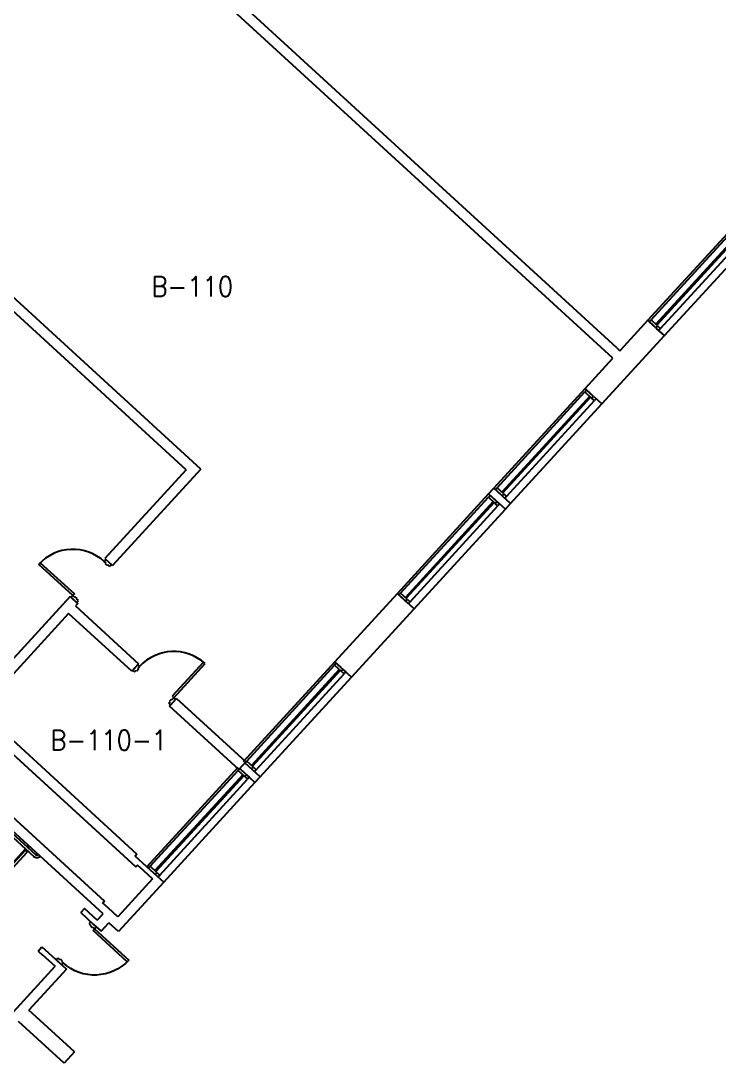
# Model space of a CAD drawing. Header units: inches. Extents: x -2 to 15026, y -1056 to 7065.
# Drawn here: x 2648 to 3191, y 1047 to 1857 of the extents above; entities that cross this region are included whole.
import ezdxf
from ezdxf.enums import TextEntityAlignment as Align

# ---------------------------------------------------------------- set-up
doc = ezdxf.new("R2010")
doc.units = ezdxf.units.IN
doc.header["$LTSCALE"] = 48
doc.header["$MEASUREMENT"] = 0
doc.linetypes.add('HIDDEN', pattern=[0.375, 0.25, -0.125])
doc.layers.get('0').update_dxf_attribs({"linetype": 'CONTINUOUS'})
for name, color, linetype in [('A-DOOR', 5, 'CONTINUOUS'), ('A-FLOR-STRS', 4, 'CONTINUOUS'), ('A-GLAZ', 1, 'CONTINUOUS'), ('A-GLAZ-DETL', 5, 'CONTINUOUS'), ('A-WALL', 7, 'CONTINUOUS'), ('A-WALL-SILL', 3, 'CONTINUOUS'), ('SP-RMNO', 7, 'CONTINUOUS'), ('SP-ROOM', 7, 'CONTINUOUS')]:
    doc.layers.add(name, color=color, linetype=linetype)
doc.styles.add('ROMANS', font='ROMANS', dxfattribs={"width": 0.78})

# ---------------------------------------------------------------- blocks, each defined once
blk = doc.blocks.new('FMGRM1')
at = {"style": 'ROMANS', "width": 0.9}
for tag, p in [('DATA1', (0, -0.2836)), ('DATA2', (0, -0.443)), ('DATA3', (0, -0.6024)), ('DATA4', (0, -0.7618)), ('DATA5', (0, -0.9213))]:
    blk.add_attdef(tag, text='', height=0.1172, dxfattribs=at).set_placement(p, align=Align.CENTER)
at = {"layer": 'SP-RMNO', "style": 'ROMANS', "width": 0.9}
blk.add_attdef('RMNUMB', text='', height=0.16, dxfattribs=at).set_placement((0, 0), align=Align.MIDDLE)

msp = doc.modelspace()

# ---------------------------------------------------------------- linework, layer by layer
at = {"layer": 'A-DOOR', "linetype": 'Continuous'}
for p, q in [((2662.4, 1434.75), (2663.58, 1436.04)), ((2688.94, 1410.43), (2662.4, 1434.75)), ((2663.58, 1436.04), (2690.13, 1411.72)), ((2713.26, 1436.97), (2714.62, 1438.44)), ((2714.69, 1435.66), (2713.26, 1436.97)), ((2714.27, 1435.2), (2714.69, 1435.66)), ((2715.65, 1433.93), (2714.27, 1435.2)), ((2714.62, 1438.44), (2718.85, 1434.56)), ((2716.08, 1434.39), (2715.65, 1433.93)), ((2717.5, 1433.09), (2716.08, 1434.39)), ((2718.85, 1434.56), (2717.5, 1433.09)), ((2688.94, 1410.43), (2687.59, 1408.95)), ((2690.13, 1411.72), (2688.94, 1410.43)), ((2690.37, 1409.12), (2688.94, 1410.43)), ((2690.79, 1409.58), (2690.37, 1409.12)), ((2692.18, 1408.31), (2690.79, 1409.58)), ((2687.59, 1408.95), (2691.83, 1405.07)), ((2691.75, 1407.85), (2692.18, 1408.31)), ((2693.18, 1406.54), (2691.75, 1407.85)), ((2691.83, 1405.07), (2693.18, 1406.54)), ((2739.24, 1356.71), (2735.36, 1352.47)), ((2738.6, 1352.13), (2739.87, 1353.51)), ((2740.71, 1355.36), (2739.24, 1356.71)), ((2739.41, 1353.93), (2740.71, 1355.36)), ((2739.87, 1353.51), (2739.41, 1353.93)), ((2790.29, 1358.76), (2765.97, 1332.22)), ((2767.26, 1331.04), (2791.58, 1357.58)), ((2791.58, 1357.58), (2790.29, 1358.76)), ((2735.36, 1352.47), (2736.83, 1351.12)), ((2736.83, 1351.12), (2738.14, 1352.55)), ((2738.14, 1352.55), (2738.6, 1352.13)), ((2764.22, 1328.65), (2765.49, 1330.03)), ((2764.68, 1328.23), (2764.22, 1328.65)), ((2768.73, 1329.69), (2764.85, 1325.45)), ((2765.49, 1330.03), (2765.95, 1329.61)), ((2765.95, 1329.61), (2767.26, 1331.04)), ((2765.97, 1332.22), (2767.26, 1331.04)), ((2767.26, 1331.04), (2768.73, 1329.69)), ((2763.37, 1326.8), (2764.68, 1328.23)), ((2764.85, 1325.45), (2763.37, 1326.8)), ((2702.84, 1156.94), (2701.49, 1155.47)), ((2701.49, 1155.47), (2702.92, 1154.16)), ((2702.92, 1154.16), (2702.5, 1153.7)), ((2702.5, 1153.7), (2703.88, 1152.43)), ((2707.08, 1153.06), (2702.84, 1156.94)), ((2703.88, 1152.43), (2704.3, 1152.89)), ((2704.3, 1152.89), (2705.73, 1151.58)), ((2704.55, 1150.29), (2705.73, 1151.58)), ((2731.09, 1125.97), (2704.55, 1150.29)), ((2705.73, 1151.58), (2707.08, 1153.06)), ((2705.73, 1151.58), (2732.27, 1127.26)), ((2675.82, 1127.45), (2677.17, 1128.92)), ((2680.06, 1123.57), (2675.82, 1127.45)), ((2677.17, 1128.92), (2678.6, 1127.62)), ((2678.6, 1127.62), (2679.02, 1128.08)), ((2679.02, 1128.08), (2680.4, 1126.81)), ((2680.4, 1126.81), (2679.98, 1126.35)), ((2679.98, 1126.35), (2681.41, 1125.04)), ((2732.27, 1127.26), (2731.09, 1125.97)), ((2681.41, 1125.04), (2680.06, 1123.57))]:
    msp.add_line(p, q, dxfattribs=at)
for centre, end_param in [((2688.94, 1410.43), 1.61443), ((2767.26, 1331.04), 1.614429)]:
    msp.add_ellipse(centre, major_axis=(25.46, 25.46), ratio=1, start_param=0.043633, end_param=end_param, dxfattribs=at)
at = {"layer": 'A-DOOR', "linetype": 'Continuous', "extrusion": (0, 0, -1)}
msp.add_ellipse((2705.73, 1151.58), major_axis=(25.46, 25.46), ratio=1, start_param=1.527163, end_param=3.097959, dxfattribs=at)
at = {"layer": 'A-FLOR-STRS', "linetype": 'Continuous'}
for p, q in [((2616.86, 1245.9), (2658.42, 1207.82)), ((2618.98, 1246.67), (2659.77, 1209.29)), ((2653.5, 1215.04), (2654.52, 1216.14)), ((2614.66, 1172.64), (2652.15, 1213.56)), ((2616.71, 1174.15), (2651.53, 1212.15)), ((2618.19, 1172.8), (2653.01, 1210.79))]:
    msp.add_line(p, q, dxfattribs=at)
at = {"layer": 'A-FLOR-STRS', "linetype": 'HIDDEN'}
for p, q in [((2654.24, 1214.36), (2655.25, 1215.47)), ((2652.48, 1212.45), (2652.89, 1212.89))]:
    msp.add_line(p, q, dxfattribs=at)
at = {"layer": 'A-FLOR-STRS', "linetype": 'Continuous'}
for centre, radius, start, end in [((2652.27, 1211.47), 1, 317.49698, 137.50306), ((2660.78, 1210.4), 3.5, 227.4986, 317.5), ((2660.78, 1210.4), 1.5, 227.4986, 317.5)]:
    msp.add_arc(centre, radius, start, end, dxfattribs=at)
at = {"layer": 'A-GLAZ', "linetype": 'Continuous'}
for p, q in [((3138.14, 1624.77), (3206.37, 1699.23)), ((3210.06, 1695.86), (3141.82, 1621.39)), ((3210.8, 1695.18), (3142.56, 1620.71)), ((3145.51, 1618.01), (3213.74, 1692.48)), ((3018.56, 1494.27), (3086.79, 1568.74)), ((3090.48, 1565.36), (3022.24, 1490.89)), ((3091.22, 1564.68), (3022.98, 1490.22)), ((3025.93, 1487.51), (3094.17, 1561.98)), ((2943.57, 1412.43), (3011.8, 1486.9)), ((3015.49, 1483.52), (2947.25, 1409.05)), ((3016.23, 1482.84), (2947.99, 1408.38)), ((2950.94, 1405.68), (3019.17, 1480.14)), ((2823.99, 1281.93), (2892.22, 1356.4)), ((2895.91, 1353.02), (2827.67, 1278.56)), ((2896.65, 1352.35), (2828.41, 1277.88)), ((2831.36, 1275.18), (2899.6, 1349.64)), ((2749, 1200.1), (2817.23, 1274.56)), ((2820.92, 1271.18), (2752.68, 1196.72)), ((2821.66, 1270.51), (2753.42, 1196.04)), ((2756.37, 1193.34), (2824.6, 1267.81))]:
    msp.add_line(p, q, dxfattribs=at)
at = {"layer": 'A-GLAZ-DETL', "linetype": 'Continuous'}
for p, q in [((3138.14, 1624.77), (3136.79, 1623.29)), ((3138.14, 1624.77), (3136.79, 1623.29)), ((3136.79, 1623.29), (3141.95, 1618.56)), ((3136.79, 1623.29), (3141.95, 1618.56)), ((3143.3, 1620.04), (3138.14, 1624.77)), ((3143.3, 1620.04), (3138.14, 1624.77)), ((3141.95, 1618.56), (3143.3, 1620.04)), ((3141.95, 1618.56), (3143.3, 1620.04)), ((3141.95, 1618.56), (3143.3, 1620.04)), ((3141.95, 1618.56), (3143.3, 1620.04)), ((3143.3, 1620.04), (3145.51, 1618.01)), ((3143.3, 1620.04), (3145.51, 1618.01)), ((3144.16, 1616.54), (3141.95, 1618.56)), ((3144.16, 1616.54), (3141.95, 1618.56)), ((3145.51, 1618.01), (3144.16, 1616.54)), ((3145.51, 1618.01), (3144.16, 1616.54)), ((3088.14, 1570.21), (3086.79, 1568.74)), ((3086.79, 1568.74), (3091.95, 1564.01)), ((3093.3, 1565.48), (3088.14, 1570.21)), ((3091.95, 1564.01), (3093.3, 1565.48)), ((3091.95, 1564.01), (3093.3, 1565.48)), ((3094.17, 1561.98), (3091.95, 1564.01)), ((3093.3, 1565.48), (3095.52, 1563.45)), ((3095.52, 1563.45), (3094.17, 1561.98)), ((3018.56, 1494.27), (3017.21, 1492.8)), ((3017.21, 1492.8), (3022.37, 1488.07)), ((3023.72, 1489.54), (3018.56, 1494.27)), ((3013.15, 1488.37), (3011.8, 1486.9)), ((3011.8, 1486.9), (3016.96, 1482.17)), ((3018.31, 1483.64), (3013.15, 1488.37)), ((3016.96, 1482.17), (3018.31, 1483.64)), ((3016.96, 1482.17), (3018.31, 1483.64)), ((3018.31, 1483.64), (3020.53, 1481.62)), ((3022.37, 1488.07), (3023.72, 1489.54)), ((3022.37, 1488.07), (3023.72, 1489.54)), ((3024.58, 1486.04), (3022.37, 1488.07)), ((3023.72, 1489.54), (3025.93, 1487.51)), ((3025.93, 1487.51), (3024.58, 1486.04)), ((3019.17, 1480.14), (3016.96, 1482.17)), ((3020.53, 1481.62), (3019.17, 1480.14)), ((2943.57, 1412.43), (2942.22, 1410.96)), ((2943.57, 1412.43), (2942.22, 1410.96)), ((2942.22, 1410.96), (2947.38, 1406.23)), ((2942.22, 1410.96), (2947.38, 1406.23)), ((2948.73, 1407.7), (2943.57, 1412.43)), ((2948.73, 1407.7), (2943.57, 1412.43)), ((2947.38, 1406.23), (2948.73, 1407.7)), ((2947.38, 1406.23), (2948.73, 1407.7)), ((2947.38, 1406.23), (2948.73, 1407.7)), ((2947.38, 1406.23), (2948.73, 1407.7)), ((2949.59, 1404.2), (2947.38, 1406.23)), ((2949.59, 1404.2), (2947.38, 1406.23)), ((2948.73, 1407.7), (2950.94, 1405.68)), ((2948.73, 1407.7), (2950.94, 1405.68)), ((2950.94, 1405.68), (2949.59, 1404.2)), ((2950.94, 1405.68), (2949.59, 1404.2)), ((2893.57, 1357.87), (2892.22, 1356.4)), ((2892.22, 1356.4), (2897.38, 1351.67)), ((2898.73, 1353.14), (2893.57, 1357.87)), ((2897.38, 1351.67), (2898.73, 1353.14)), ((2897.38, 1351.67), (2898.73, 1353.14)), ((2898.73, 1353.14), (2900.95, 1351.12)), ((2899.6, 1349.64), (2897.38, 1351.67)), ((2900.95, 1351.12), (2899.6, 1349.64)), ((2823.99, 1281.93), (2822.64, 1280.46)), ((2829.15, 1277.21), (2823.99, 1281.93)), ((2818.58, 1276.04), (2817.23, 1274.56)), ((2817.23, 1274.56), (2822.39, 1269.83)), ((2823.74, 1271.31), (2818.58, 1276.04)), ((2827.8, 1275.73), (2829.15, 1277.21)), ((2827.8, 1275.73), (2829.15, 1277.21)), ((2829.15, 1277.21), (2831.36, 1275.18)), ((2831.36, 1275.18), (2830.01, 1273.7)), ((2822.39, 1269.83), (2823.74, 1271.31)), ((2822.39, 1269.83), (2823.74, 1271.31)), ((2824.6, 1267.81), (2822.39, 1269.83)), ((2823.74, 1271.31), (2825.96, 1269.28)), ((2825.96, 1269.28), (2824.6, 1267.81)), ((2749, 1200.1), (2747.65, 1198.62)), ((2749, 1200.1), (2747.65, 1198.62)), ((2754.16, 1195.37), (2749, 1200.1)), ((2754.16, 1195.37), (2749, 1200.1)), ((2752.81, 1193.89), (2754.16, 1195.37)), ((2752.81, 1193.89), (2754.16, 1195.37)), ((2752.81, 1193.89), (2754.16, 1195.37)), ((2752.81, 1193.89), (2754.16, 1195.37)), ((2755.02, 1191.87), (2752.81, 1193.89)), ((2755.02, 1191.87), (2752.81, 1193.89)), ((2754.16, 1195.37), (2756.37, 1193.34)), ((2754.16, 1195.37), (2756.37, 1193.34)), ((2756.37, 1193.34), (2755.02, 1191.87)), ((2756.37, 1193.34), (2755.02, 1191.87))]:
    msp.add_line(p, q, dxfattribs=at)
at = {"layer": 'A-WALL', "linetype": 'Continuous'}
for p, q in [((3111.48, 1603.08), (2650.68, 2025.32)), ((3108.56, 1594.9), (2645.28, 2019.42)), ((2777.01, 1508.2), (2458.87, 1799.72)), ((2788.31, 1508.69), (2464.28, 1805.61)), ((3114.65, 1601.54), (3135.59, 1624.39)), ((3135.59, 1624.39), (3140.47, 1619.92)), ((3099.94, 1559.4), (3148.58, 1612.48)), ((3148.58, 1612.48), (3142.68, 1617.89)), ((3111.48, 1603.08), (3113.73, 1601.02)), ((3113.73, 1601.02), (3113.96, 1600.79)), ((3113.96, 1600.79), (3114.65, 1601.54)), ((3086.95, 1571.31), (3108.56, 1594.9)), ((3091.83, 1566.83), (3086.95, 1571.31)), ((3094.04, 1564.81), (3099.94, 1559.4)), ((2777.01, 1508.2), (2713.79, 1439.21)), ((2788.31, 1508.69), (2719.68, 1433.8)), ((3011.96, 1489.47), (3016.01, 1493.89)), ((3029, 1481.99), (3016.01, 1493.89)), ((3011.96, 1489.47), (3024.95, 1477.56)), ((3024.95, 1477.56), (3029, 1481.99)), ((2713.79, 1439.21), (2719.68, 1433.8)), ((2686.76, 1409.71), (2610.76, 1326.77)), ((2610.76, 1326.77), (2686.76, 1409.71)), ((2686.76, 1409.71), (2692.66, 1404.31)), ((2686.76, 1409.71), (2692.66, 1404.31)), ((2892.38, 1358.97), (2941.02, 1412.06)), ((2892.38, 1358.97), (2941.02, 1412.06)), ((2941.02, 1412.06), (2945.9, 1407.58)), ((2954.01, 1400.15), (2942.22, 1410.96)), ((2692.66, 1404.31), (2690.97, 1402.47)), ((2692.66, 1404.31), (2690.97, 1402.47)), ((2690.97, 1402.47), (2740, 1357.54)), ((2690.97, 1402.47), (2740, 1357.54)), ((2737.69, 1199.6), (2519.46, 1399.58)), ((2685.57, 1396.57), (2616.66, 1321.37)), ((2685.57, 1396.57), (2616.66, 1321.37)), ((2734.6, 1351.64), (2685.57, 1396.57)), ((2734.6, 1351.64), (2685.57, 1396.57)), ((2905.37, 1347.06), (2954.01, 1400.15)), ((2713.37, 1173.06), (2495.14, 1373.04)), ((2495.14, 1373.04), (2713.37, 1173.06)), ((2734.6, 1351.64), (2740, 1357.54)), ((2740, 1357.54), (2734.6, 1351.64)), ((2897.26, 1354.5), (2892.38, 1358.97)), ((2893.57, 1357.87), (2905.37, 1347.06)), ((2712.39, 1163.11), (2527.34, 1332.68)), ((2712.39, 1163.11), (2527.34, 1332.68)), ((2764.09, 1324.62), (2769.49, 1330.52)), ((2764.09, 1324.62), (2769.49, 1330.52)), ((2823.31, 1281.2), (2769.49, 1330.52)), ((2769.49, 1330.52), (2823.31, 1281.2)), ((2605.35, 1320.87), (2737.69, 1199.6)), ((2738.68, 1209.56), (2616.66, 1321.37)), ((2817.91, 1275.3), (2764.09, 1324.62)), ((2817.91, 1275.3), (2764.09, 1324.62)), ((2823.31, 1281.2), (2817.91, 1275.3)), ((2834.43, 1269.65), (2822.64, 1280.46)), ((2830.38, 1265.23), (2818.58, 1276.04)), ((2830.38, 1265.23), (2834.43, 1269.65)), ((2738.68, 1209.56), (2737.32, 1208.08)), ((2737.32, 1208.08), (2738.68, 1209.56)), ((2746.45, 1199.72), (2737.32, 1208.08)), ((2746.47, 1199.74), (2737.32, 1208.08)), ((2739.05, 1201.08), (2737.69, 1199.6)), ((2737.69, 1199.6), (2739.05, 1201.08)), ((2743.75, 1196.77), (2739.05, 1201.08)), ((2739.05, 1201.08), (2743.75, 1196.77)), ((2746.45, 1199.72), (2759.44, 1187.81)), ((2743.75, 1196.77), (2750.84, 1190.27)), ((2750.84, 1190.27), (2723.82, 1160.78)), ((2759.44, 1187.81), (2724.31, 1149.47)), ((2697.88, 1167.25), (2695.01, 1164.12)), ((2707.83, 1158.13), (2697.88, 1167.25)), ((2713.37, 1173.06), (2712.02, 1171.59)), ((2713.37, 1173.06), (2712.02, 1171.59)), ((2716.45, 1167.53), (2712.02, 1171.59)), ((2712.02, 1171.59), (2716.45, 1167.53)), ((2723.82, 1160.78), (2716.45, 1167.53)), ((2704.96, 1155), (2695.01, 1164.12)), ((2707.83, 1158.13), (2712.39, 1163.11)), ((2704.96, 1155), (2710.86, 1149.59)), ((2710.86, 1149.59), (2716.94, 1156.23)), ((2724.31, 1149.47), (2716.94, 1156.23)), ((2661.81, 1134.18), (2664.85, 1137.5)), ((2661.81, 1134.18), (2664.94, 1131.31)), ((2664.85, 1137.5), (2677.94, 1125.51)), ((2664.94, 1131.31), (2665.11, 1131.5)), ((2665.11, 1131.5), (2675.07, 1122.37)), ((2625.92, 1068.74), (2675.07, 1122.37)), ((2683.84, 1120.1), (2654.79, 1088.4)), ((2677.94, 1125.51), (2683.84, 1120.1)), ((2677.94, 1125.51), (2677.94, 1125.51)), ((2690.17, 1055.97), (2654.79, 1088.4)), ((2682.07, 1047.13), (2646.68, 1079.55)), ((2690.17, 1055.97), (2682.07, 1047.13))]:
    msp.add_line(p, q, dxfattribs=at)
at = {"layer": 'A-WALL-SILL', "linetype": 'Continuous'}
for p, q in [((3135.59, 1624.39), (3206.53, 1701.81)), ((3148.58, 1612.48), (3219.52, 1689.9)), ((3016.03, 1493.91), (3086.96, 1571.33)), ((3029, 1481.99), (3099.94, 1559.4)), ((2941.04, 1412.08), (3011.97, 1489.49)), ((2954.01, 1400.15), (3024.95, 1477.56)), ((2821.46, 1281.58), (2892.39, 1358.99)), ((2834.43, 1269.65), (2905.37, 1347.06)), ((2746.47, 1199.74), (2817.4, 1277.15)), ((2759.44, 1187.81), (2830.38, 1265.23))]:
    msp.add_line(p, q, dxfattribs=at)

# ---------------------------------------------------------------- block references
at = {"layer": 'SP-ROOM', "linetype": 'Continuous'}
ref = msp.add_blockref('FMGRM1', (2781.69, 1650.68), dxfattribs=dict(at, xscale=96, yscale=96, zscale=96))
ref.add_attrib('RMNUMB', 'B-110', dxfattribs={"layer": 'SP-RMNO', "height": 15.36, "style": 'ROMANS', "width": 0.9}).set_placement((2781.69, 1650.68), align=Align.MIDDLE)
ref = msp.add_blockref('FMGRM1', (2716.68, 1298.15), dxfattribs=dict(at, xscale=96, yscale=96, zscale=96))
ref.add_attrib('RMNUMB', 'B-110-1', dxfattribs={"layer": 'SP-RMNO', "height": 15.36, "style": 'ROMANS', "width": 0.9}).set_placement((2716.68, 1298.15), align=Align.MIDDLE)

doc.saveas('drawing.dxf')
